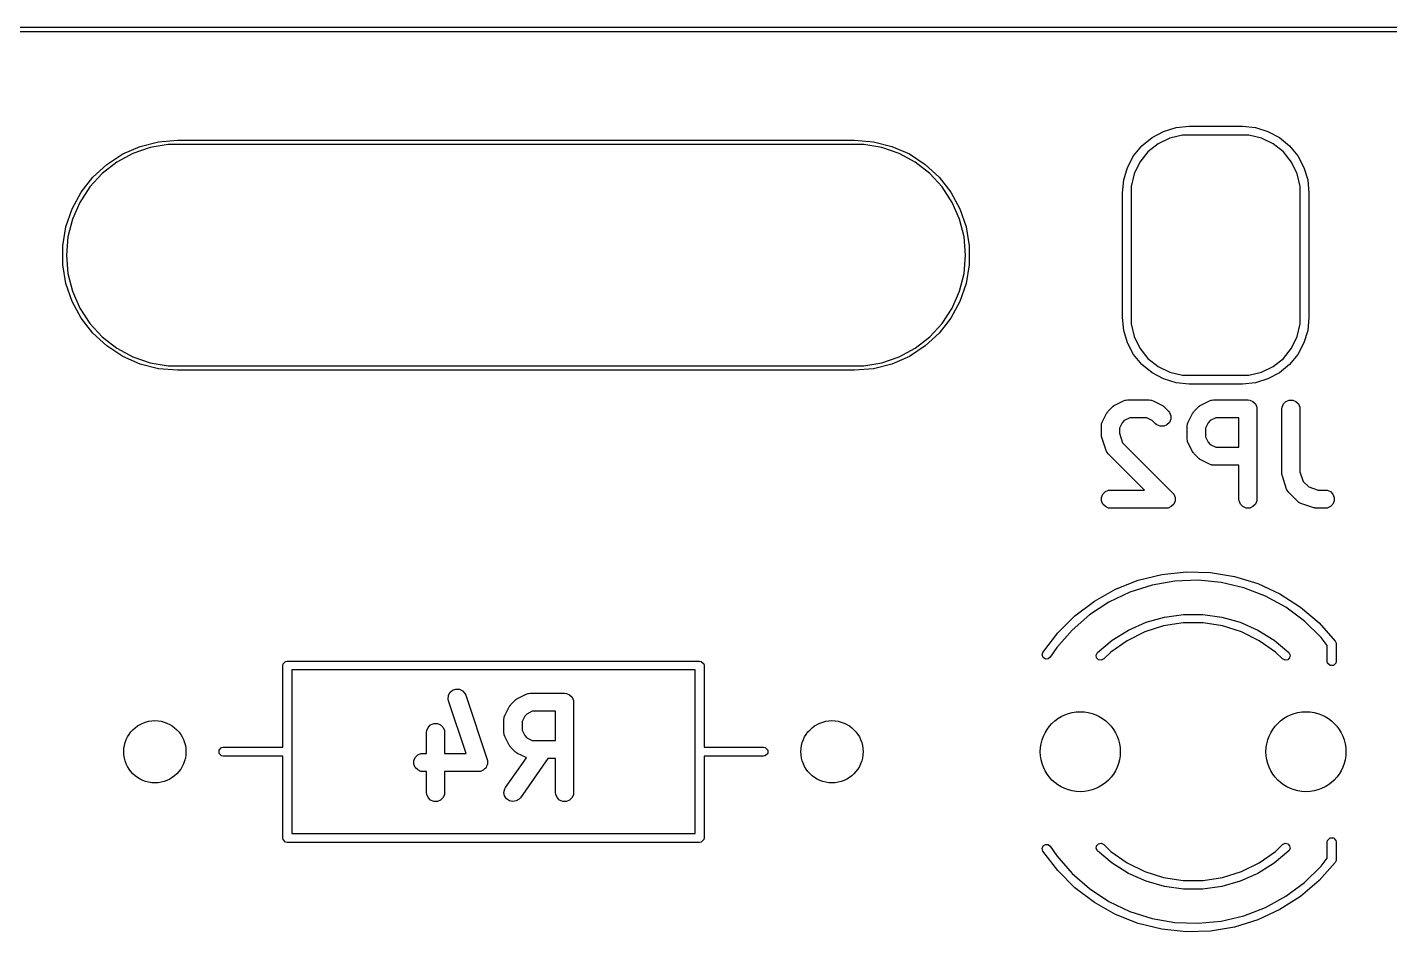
# Model space of a CAD drawing. Extents: x 50.8 to 101.6, y -101.6 to -50.8.
# Drawn here: x 70.7 to 86.03, y -60.95 to -50.77 of the extents above; entities that cross this region are included whole.
import ezdxf

# ---------------------------------------------------------------- set-up
doc = ezdxf.new("R2010")
doc.units = 0
doc.layers.add('BLACK', color=7, linetype='CONTINUOUS')

msp = doc.modelspace()

# ---------------------------------------------------------------- linework, layer by layer
at = {"layer": 'BLACK', "linetype": 'CONTINUOUS'}
for p, q in [((54.61, -50.775), (97.79, -50.775)), ((97.79, -50.825), (54.61, -50.825)), ((83.357322, -52.016398), (83.486987, -51.94709)), ((83.486987, -51.94709), (83.627682, -51.904411)), ((83.627682, -51.904411), (83.774, -51.89)), ((83.774, -51.89), (84.374, -51.89)), ((84.374, -51.89), (84.520318, -51.904411)), ((84.520318, -51.904411), (84.661013, -51.94709)), ((84.661013, -51.94709), (84.790678, -52.016398)), ((71.773648, -52.201081), (71.969514, -52.115167)), ((72.083323, -52.12896), (71.888175, -52.195955)), ((71.969514, -52.115167), (72.17685, -52.062662)), ((72.286836, -52.095), (72.083323, -52.12896)), ((72.17685, -52.062662), (72.39, -52.045)), ((72.39, -52.095), (72.286836, -52.095)), ((72.39, -52.045), (80.01, -52.045)), ((80.01, -52.095), (72.39, -52.095)), ((80.01, -52.045), (80.22315, -52.062662)), ((80.113164, -52.095), (80.01, -52.095)), ((80.316677, -52.12896), (80.113164, -52.095)), ((80.22315, -52.062662), (80.430486, -52.115167)), ((80.511825, -52.195955), (80.316677, -52.12896)), ((80.430486, -52.115167), (80.626352, -52.201081)), ((83.150398, -52.223322), (83.24367, -52.10967)), ((83.24367, -52.10967), (83.357322, -52.016398)), ((83.425991, -52.086147), (83.311472, -52.177472)), ((83.55796, -52.022594), (83.425991, -52.086147)), ((83.700763, -51.99), (83.55796, -52.022594)), ((83.774, -51.99), (83.700763, -51.99)), ((84.374, -51.99), (83.774, -51.99)), ((84.447237, -51.99), (84.374, -51.99)), ((84.59004, -52.022594), (84.447237, -51.99)), ((84.722009, -52.086147), (84.59004, -52.022594)), ((84.836528, -52.177472), (84.722009, -52.086147)), ((84.790678, -52.016398), (84.90433, -52.10967)), ((84.90433, -52.10967), (84.997602, -52.223322)), ((71.594595, -52.318063), (71.773648, -52.201081)), ((71.888175, -52.195955), (71.706716, -52.294156)), ((80.693284, -52.294156), (80.511825, -52.195955)), ((80.626352, -52.201081), (80.805405, -52.318063)), ((83.08109, -52.352987), (83.150398, -52.223322)), ((83.311472, -52.177472), (83.220147, -52.291991)), ((84.927853, -52.291991), (84.836528, -52.177472)), ((84.997602, -52.223322), (85.06691, -52.352987)), ((71.543894, -52.420884), (71.404153, -52.572684)), ((71.437238, -52.46292), (71.594595, -52.318063)), ((71.706716, -52.294156), (71.543894, -52.420884)), ((80.856106, -52.420884), (80.693284, -52.294156)), ((80.805405, -52.318063), (80.962762, -52.46292)), ((80.995847, -52.572684), (80.856106, -52.420884)), ((83.038411, -52.493682), (83.08109, -52.352987)), ((83.156594, -52.42396), (83.124, -52.566763)), ((83.220147, -52.291991), (83.156594, -52.42396)), ((84.991406, -52.42396), (84.927853, -52.291991)), ((85.024, -52.566763), (84.991406, -52.42396)), ((85.06691, -52.352987), (85.109589, -52.493682)), ((71.404153, -52.572684), (71.291302, -52.745415)), ((71.305869, -52.631702), (71.437238, -52.46292)), ((80.962762, -52.46292), (81.094131, -52.631702)), ((81.108698, -52.745415), (80.995847, -52.572684)), ((83.024, -52.64), (83.038411, -52.493682)), ((83.124, -52.566763), (83.124, -52.64)), ((85.024, -52.64), (85.024, -52.566763)), ((85.109589, -52.493682), (85.124, -52.64)), ((71.204074, -52.819804), (71.305869, -52.631702)), ((71.291302, -52.745415), (71.208422, -52.934364)), ((81.094131, -52.631702), (81.195926, -52.819804)), ((81.191578, -52.934364), (81.108698, -52.745415)), ((83.024, -54.04), (83.024, -52.64)), ((83.124, -52.64), (83.124, -54.04)), ((85.024, -54.04), (85.024, -52.64)), ((85.124, -52.64), (85.124, -54.04)), ((71.134627, -53.022096), (71.204074, -52.819804)), ((81.195926, -52.819804), (81.265373, -53.022096)), ((71.099423, -53.23306), (71.134627, -53.022096)), ((71.208422, -52.934364), (71.157771, -53.134377)), ((81.242229, -53.134377), (81.191578, -52.934364)), ((81.265373, -53.022096), (81.300577, -53.23306)), ((71.157771, -53.134377), (71.140733, -53.34)), ((81.259267, -53.34), (81.242229, -53.134377)), ((71.099423, -53.44694), (71.099423, -53.23306)), ((71.140733, -53.34), (71.157771, -53.545623)), ((81.242229, -53.545623), (81.259267, -53.34)), ((81.300577, -53.23306), (81.300577, -53.44694)), ((71.134627, -53.657904), (71.099423, -53.44694)), ((81.300577, -53.44694), (81.265373, -53.657904)), ((71.204074, -53.860196), (71.134627, -53.657904)), ((71.157771, -53.545623), (71.208422, -53.745636)), ((81.191578, -53.745636), (81.242229, -53.545623)), ((81.265373, -53.657904), (81.195926, -53.860196)), ((71.208422, -53.745636), (71.291302, -53.934585)), ((81.108698, -53.934585), (81.191578, -53.745636)), ((71.305869, -54.048298), (71.204074, -53.860196)), ((71.291302, -53.934585), (71.404153, -54.107316)), ((80.995847, -54.107316), (81.108698, -53.934585)), ((81.195926, -53.860196), (81.094131, -54.048298)), ((71.437238, -54.21708), (71.305869, -54.048298)), ((71.404153, -54.107316), (71.543894, -54.259116)), ((80.856106, -54.259116), (80.995847, -54.107316)), ((81.094131, -54.048298), (80.962762, -54.21708)), ((83.038411, -54.186318), (83.024, -54.04)), ((83.124, -54.04), (83.124, -54.113237)), ((83.124, -54.113237), (83.156594, -54.25604)), ((84.991406, -54.25604), (85.024, -54.113237)), ((85.024, -54.113237), (85.024, -54.04)), ((85.124, -54.04), (85.109589, -54.186318)), ((71.594595, -54.361937), (71.437238, -54.21708)), ((71.543894, -54.259116), (71.706716, -54.385844)), ((80.693284, -54.385844), (80.856106, -54.259116)), ((80.962762, -54.21708), (80.805405, -54.361937)), ((83.08109, -54.327013), (83.038411, -54.186318)), ((83.156594, -54.25604), (83.220147, -54.388009)), ((84.927853, -54.388009), (84.991406, -54.25604)), ((85.109589, -54.186318), (85.06691, -54.327013)), ((71.773648, -54.478919), (71.594595, -54.361937)), ((71.706716, -54.385844), (71.888175, -54.484045)), ((80.511825, -54.484045), (80.693284, -54.385844)), ((80.805405, -54.361937), (80.626352, -54.478919)), ((83.150398, -54.456678), (83.08109, -54.327013)), ((83.220147, -54.388009), (83.311472, -54.502528)), ((84.836528, -54.502528), (84.927853, -54.388009)), ((85.06691, -54.327013), (84.997602, -54.456678)), ((71.969514, -54.564833), (71.773648, -54.478919)), ((71.888175, -54.484045), (72.083323, -54.55104)), ((72.17685, -54.617338), (71.969514, -54.564833)), ((72.083323, -54.55104), (72.286836, -54.585)), ((72.286836, -54.585), (72.39, -54.585)), ((72.39, -54.585), (80.01, -54.585)), ((80.01, -54.585), (80.113164, -54.585)), ((80.113164, -54.585), (80.316677, -54.55104)), ((80.430486, -54.564833), (80.22315, -54.617338)), ((80.316677, -54.55104), (80.511825, -54.484045)), ((80.626352, -54.478919), (80.430486, -54.564833)), ((83.24367, -54.57033), (83.150398, -54.456678)), ((83.357322, -54.663602), (83.24367, -54.57033)), ((83.311472, -54.502528), (83.425991, -54.593853)), ((84.722009, -54.593853), (84.836528, -54.502528)), ((84.90433, -54.57033), (84.790678, -54.663602)), ((84.997602, -54.456678), (84.90433, -54.57033)), ((72.39, -54.635), (72.17685, -54.617338)), ((80.01, -54.635), (72.39, -54.635)), ((80.22315, -54.617338), (80.01, -54.635)), ((83.486987, -54.73291), (83.357322, -54.663602)), ((83.425991, -54.593853), (83.55796, -54.657406)), ((83.627682, -54.775589), (83.486987, -54.73291)), ((83.55796, -54.657406), (83.700763, -54.69)), ((83.700763, -54.69), (83.774, -54.69)), ((83.774, -54.69), (84.374, -54.69)), ((84.374, -54.69), (84.447237, -54.69)), ((84.447237, -54.69), (84.59004, -54.657406)), ((84.661013, -54.73291), (84.520318, -54.775589)), ((84.59004, -54.657406), (84.722009, -54.593853)), ((84.790678, -54.663602), (84.661013, -54.73291)), ((83.774, -54.79), (83.627682, -54.775589)), ((84.374, -54.79), (83.774, -54.79)), ((84.520318, -54.775589), (84.374, -54.79)), ((82.913586, -55.045992), (82.921377, -55.039598)), ((82.921377, -55.039598), (82.923136, -55.03757)), ((82.923136, -55.03757), (82.926193, -55.035645)), ((82.926193, -55.035645), (82.928982, -55.033357)), ((82.928982, -55.033357), (82.931458, -55.032331)), ((82.931458, -55.032331), (82.939991, -55.02696)), ((82.939991, -55.02696), (83.036753, -54.978579)), ((83.036753, -54.978579), (83.055354, -54.971461)), ((83.055354, -54.971461), (83.058995, -54.971202)), ((83.058995, -54.971202), (83.062369, -54.969805)), ((83.062369, -54.969805), (83.08219, -54.967853)), ((83.08219, -54.967853), (83.324095, -54.967853)), ((83.324095, -54.967853), (83.343916, -54.969805)), ((83.343916, -54.969805), (83.347289, -54.971202)), ((83.347289, -54.971202), (83.35093, -54.971461)), ((83.35093, -54.971461), (83.369532, -54.978579)), ((83.369532, -54.978579), (83.466294, -55.02696)), ((83.466294, -55.02696), (83.474826, -55.032331)), ((83.474826, -55.032331), (83.477303, -55.033357)), ((83.477303, -55.033357), (83.480091, -55.035645)), ((83.480091, -55.035645), (83.483149, -55.03757)), ((83.483149, -55.03757), (83.484907, -55.039598)), ((83.484907, -55.039598), (83.492699, -55.045992)), ((83.881205, -55.045992), (83.888996, -55.039598)), ((83.888996, -55.039598), (83.890755, -55.03757)), ((83.890755, -55.03757), (83.893812, -55.035645)), ((83.893812, -55.035645), (83.896601, -55.033357)), ((83.896601, -55.033357), (83.899077, -55.032331)), ((83.899077, -55.032331), (83.90761, -55.02696)), ((83.90761, -55.02696), (84.004372, -54.978579)), ((84.004372, -54.978579), (84.022973, -54.971461)), ((84.022973, -54.971461), (84.026614, -54.971202)), ((84.026614, -54.971202), (84.029988, -54.969805)), ((84.029988, -54.969805), (84.049809, -54.967853)), ((84.049809, -54.967853), (84.436857, -54.967853)), ((84.436857, -54.967853), (84.456678, -54.969805)), ((84.456678, -54.969805), (84.493303, -54.984976)), ((84.493303, -54.984976), (84.521334, -55.013007)), ((84.521334, -55.013007), (84.536505, -55.049632)), ((84.821018, -55.049632), (84.836189, -55.013007)), ((84.836189, -55.013007), (84.86422, -54.984976)), ((84.86422, -54.984976), (84.900845, -54.969805)), ((84.900845, -54.969805), (84.940487, -54.969805)), ((84.940487, -54.969805), (84.977112, -54.984976)), ((84.977112, -54.984976), (85.005143, -55.013007)), ((85.005143, -55.013007), (85.020314, -55.049632)), ((82.797792, -55.21754), (82.846173, -55.120778)), ((82.846173, -55.120778), (82.851544, -55.112245)), ((82.851544, -55.112245), (82.85257, -55.109769)), ((82.85257, -55.109769), (82.854858, -55.10698)), ((82.854858, -55.10698), (82.856783, -55.103923)), ((82.856783, -55.103923), (82.858811, -55.102164)), ((82.858811, -55.102164), (82.865205, -55.094373)), ((82.865205, -55.094373), (82.913586, -55.045992)), ((83.106175, -55.171053), (83.045611, -55.201335)), ((83.30011, -55.171053), (83.106175, -55.171053)), ((83.360674, -55.201335), (83.30011, -55.171053)), ((83.492699, -55.045992), (83.54108, -55.094373)), ((83.54108, -55.094373), (83.553715, -55.109769)), ((83.553715, -55.109769), (83.568886, -55.146394)), ((83.568886, -55.186036), (83.553715, -55.222661)), ((83.568886, -55.146394), (83.568886, -55.186036)), ((83.765411, -55.21754), (83.813792, -55.120778)), ((83.813792, -55.120778), (83.819163, -55.112245)), ((83.819163, -55.112245), (83.820189, -55.109769)), ((83.820189, -55.109769), (83.822477, -55.10698)), ((83.822477, -55.10698), (83.824402, -55.103923)), ((83.824402, -55.103923), (83.82643, -55.102164)), ((83.82643, -55.102164), (83.832824, -55.094373)), ((83.832824, -55.094373), (83.881205, -55.045992)), ((84.073794, -55.171053), (84.01323, -55.201335)), ((84.335257, -55.171053), (84.073794, -55.171053)), ((84.335257, -55.500044), (84.335257, -55.171053)), ((84.536505, -55.049632), (84.538457, -55.069453)), ((84.538457, -55.069453), (84.538457, -56.085453)), ((84.819066, -55.069453), (84.821018, -55.049632)), ((84.819066, -55.795168), (84.819066, -55.069453)), ((85.020314, -55.049632), (85.022266, -55.069453)), ((85.022266, -55.069453), (85.022266, -55.778681)), ((82.787066, -55.262977), (82.789018, -55.243156)), ((82.787066, -55.359739), (82.787066, -55.262977)), ((82.789018, -55.243156), (82.790415, -55.239782)), ((82.790415, -55.239782), (82.790674, -55.236142)), ((82.790674, -55.236142), (82.797792, -55.21754)), ((83.020548, -55.226398), (82.990266, -55.286962)), ((82.990266, -55.286962), (82.990266, -55.343252)), ((82.990266, -55.343252), (83.025848, -55.449999)), ((83.045611, -55.201335), (83.020548, -55.226398)), ((83.397396, -55.238057), (83.360674, -55.201335)), ((83.412792, -55.250692), (83.397396, -55.238057)), ((83.449417, -55.265863), (83.412792, -55.250692)), ((83.489059, -55.265863), (83.449417, -55.265863)), ((83.525684, -55.250692), (83.489059, -55.265863)), ((83.553715, -55.222661), (83.525684, -55.250692)), ((83.754685, -55.262977), (83.756637, -55.243156)), ((83.754685, -55.40812), (83.754685, -55.262977)), ((83.756637, -55.243156), (83.758034, -55.239782)), ((83.758034, -55.239782), (83.758293, -55.236142)), ((83.758293, -55.236142), (83.765411, -55.21754)), ((83.988167, -55.226398), (83.957885, -55.286962)), ((83.957885, -55.286962), (83.957885, -55.384135)), ((84.01323, -55.201335), (83.988167, -55.226398)), ((82.788054, -55.369772), (82.787066, -55.359739)), ((82.787864, -55.372447), (82.788054, -55.369772)), ((82.788663, -55.375965), (82.787864, -55.372447)), ((82.789018, -55.37956), (82.788663, -55.375965)), ((82.790045, -55.38204), (82.789018, -55.37956)), ((82.79228, -55.391868), (82.790045, -55.38204)), ((82.840661, -55.537011), (82.79228, -55.391868)), ((83.025848, -55.449999), (83.589461, -56.013611)), ((83.756637, -55.427941), (83.754685, -55.40812)), ((83.758034, -55.431314), (83.756637, -55.427941)), ((83.758293, -55.434955), (83.758034, -55.431314)), ((83.765411, -55.453557), (83.758293, -55.434955)), ((83.813792, -55.550319), (83.765411, -55.453557)), ((83.957885, -55.384135), (83.988167, -55.444699)), ((83.988167, -55.444699), (84.01323, -55.469762)), ((84.01323, -55.469762), (84.073794, -55.500044)), ((84.073794, -55.500044), (84.335257, -55.500044)), ((82.848781, -55.555197), (82.840661, -55.537011)), ((82.851172, -55.557954), (82.848781, -55.555197)), ((82.85257, -55.561328), (82.851172, -55.557954)), ((82.865205, -55.576724), (82.85257, -55.561328)), ((83.272335, -55.983853), (82.865205, -55.576724)), ((83.819163, -55.558851), (83.813792, -55.550319)), ((83.820189, -55.561328), (83.819163, -55.558851)), ((83.822477, -55.564116), (83.820189, -55.561328)), ((83.824402, -55.567174), (83.822477, -55.564116)), ((83.82643, -55.568932), (83.824402, -55.567174)), ((83.832824, -55.576724), (83.82643, -55.568932)), ((83.881205, -55.625105), (83.832824, -55.576724)), ((83.888996, -55.631498), (83.881205, -55.625105)), ((83.890755, -55.633527), (83.888996, -55.631498)), ((83.893812, -55.635451), (83.890755, -55.633527)), ((83.896601, -55.63774), (83.893812, -55.635451)), ((83.899077, -55.638765), (83.896601, -55.63774)), ((83.90761, -55.644137), (83.899077, -55.638765)), ((84.004372, -55.692518), (83.90761, -55.644137)), ((84.022973, -55.699636), (84.004372, -55.692518)), ((84.026614, -55.699894), (84.022973, -55.699636)), ((84.029988, -55.701292), (84.026614, -55.699894)), ((84.049809, -55.703244), (84.029988, -55.701292)), ((84.335257, -55.703244), (84.049809, -55.703244)), ((84.335257, -56.085453), (84.335257, -55.703244)), ((84.820054, -55.805201), (84.819066, -55.795168)), ((84.819864, -55.807876), (84.820054, -55.805201)), ((84.820663, -55.811394), (84.819864, -55.807876)), ((84.821018, -55.814989), (84.820663, -55.811394)), ((85.022266, -55.778681), (85.057848, -55.885428)), ((84.822045, -55.817469), (84.821018, -55.814989)), ((84.82428, -55.827297), (84.822045, -55.817469)), ((84.872661, -55.97244), (84.82428, -55.827297)), ((85.057848, -55.885428), (85.120691, -55.948271)), ((85.120691, -55.948271), (85.227438, -55.983853)), ((82.789018, -56.065632), (82.804189, -56.029007)), ((82.789018, -56.105274), (82.789018, -56.065632)), ((82.804189, -56.141899), (82.789018, -56.105274)), ((82.804189, -56.029007), (82.83222, -56.000976)), ((82.83222, -56.000976), (82.868845, -55.985805)), ((82.868845, -55.985805), (82.888666, -55.983853)), ((82.888666, -55.983853), (83.272335, -55.983853)), ((83.589461, -56.013611), (83.602096, -56.029007)), ((83.602096, -56.029007), (83.617267, -56.065632)), ((83.617267, -56.105274), (83.602096, -56.141899)), ((83.617267, -56.065632), (83.617267, -56.105274)), ((84.337209, -56.105274), (84.335257, -56.085453)), ((84.35238, -56.141899), (84.337209, -56.105274)), ((84.536505, -56.105274), (84.521334, -56.141899)), ((84.538457, -56.085453), (84.536505, -56.105274)), ((84.880781, -55.990626), (84.872661, -55.97244)), ((84.883172, -55.993383), (84.880781, -55.990626)), ((84.88457, -55.996757), (84.883172, -55.993383)), ((84.897205, -56.012153), (84.88457, -55.996757)), ((84.993967, -56.108915), (84.897205, -56.012153)), ((85.009363, -56.12155), (84.993967, -56.108915)), ((85.227438, -55.983853), (85.307714, -55.983853)), ((85.307714, -55.983853), (85.327535, -55.985805)), ((85.327535, -55.985805), (85.36416, -56.000976)), ((85.36416, -56.000976), (85.392191, -56.029007)), ((85.392191, -56.029007), (85.407362, -56.065632)), ((85.407362, -56.105274), (85.392191, -56.141899)), ((85.407362, -56.065632), (85.407362, -56.105274)), ((82.83222, -56.16993), (82.804189, -56.141899)), ((82.868845, -56.185101), (82.83222, -56.16993)), ((82.888666, -56.187053), (82.868845, -56.185101)), ((83.517619, -56.187053), (82.888666, -56.187053)), ((83.53744, -56.185101), (83.517619, -56.187053)), ((83.574065, -56.16993), (83.53744, -56.185101)), ((83.602096, -56.141899), (83.574065, -56.16993)), ((84.380411, -56.16993), (84.35238, -56.141899)), ((84.417036, -56.185101), (84.380411, -56.16993)), ((84.456678, -56.185101), (84.417036, -56.185101)), ((84.493303, -56.16993), (84.456678, -56.185101)), ((84.521334, -56.141899), (84.493303, -56.16993)), ((85.012734, -56.122946), (85.009363, -56.12155)), ((85.015494, -56.12534), (85.012734, -56.122946)), ((85.033681, -56.133459), (85.015494, -56.12534)), ((85.178824, -56.181839), (85.033681, -56.133459)), ((85.188649, -56.184073), (85.178824, -56.181839)), ((85.191131, -56.185101), (85.188649, -56.184073)), ((85.194727, -56.185455), (85.191131, -56.185101)), ((85.198245, -56.186255), (85.194727, -56.185455)), ((85.200919, -56.186064), (85.198245, -56.186255)), ((85.210952, -56.187053), (85.200919, -56.186064)), ((85.307714, -56.187053), (85.210952, -56.187053)), ((85.327535, -56.185101), (85.307714, -56.187053)), ((85.36416, -56.16993), (85.327535, -56.185101)), ((85.392191, -56.141899), (85.36416, -56.16993)), ((82.948044, -57.098036), (83.203027, -56.997089)), ((83.203027, -56.997089), (83.469303, -56.931482)), ((83.615279, -57.007291), (83.3579, -57.052501)), ((83.469303, -56.931482), (83.741997, -56.902416)), ((83.876405, -56.997236), (83.615279, -57.007291)), ((83.741997, -56.902416), (84.016119, -56.910424)), ((84.136498, -57.022518), (83.876405, -56.997236)), ((84.016119, -56.910424), (84.286651, -56.95536)), ((84.390799, -57.082676), (84.136498, -57.022518)), ((84.286651, -56.95536), (84.548642, -57.036399)), ((84.548642, -57.036399), (84.797298, -57.15206)), ((82.70902, -57.232477), (82.948044, -57.098036)), ((83.108979, -57.132037), (82.873072, -57.244444)), ((83.3579, -57.052501), (83.108979, -57.132037)), ((84.634652, -57.176608), (84.390799, -57.082676)), ((84.863595, -57.302595), (84.634652, -57.176608)), ((84.797298, -57.15206), (85.028066, -57.300225)), ((82.49033, -57.397951), (82.70902, -57.232477)), ((82.873072, -57.244444), (82.654496, -57.387665)), ((85.073438, -57.458331), (84.863595, -57.302595)), ((85.028066, -57.300225), (85.236723, -57.478183)), ((82.295976, -57.591428), (82.49033, -57.397951)), ((82.654496, -57.387665), (82.457251, -57.559078)), ((83.093187, -57.558971), (83.290561, -57.471226)), ((83.290561, -57.471226), (83.498217, -57.41177)), ((83.70867, -57.478002), (83.488399, -57.512044)), ((83.498217, -57.41177), (83.712121, -57.38176)), ((83.931557, -57.478019), (83.70867, -57.478002)), ((83.712121, -57.38176), (83.928121, -57.381777)), ((83.928121, -57.381777), (84.142021, -57.411821)), ((84.151823, -57.512096), (83.931557, -57.478019)), ((84.142021, -57.411821), (84.349667, -57.471309)), ((84.349667, -57.471309), (84.547027, -57.559085)), ((85.260339, -57.640966), (85.073438, -57.458331)), ((85.236723, -57.478183), (85.419451, -57.682676)), ((82.129516, -57.809368), (82.295976, -57.591428)), ((82.457251, -57.559078), (82.284949, -57.755546)), ((82.909927, -57.673303), (83.093187, -57.558971)), ((83.275916, -57.579348), (83.076214, -57.678331)), ((83.488399, -57.512044), (83.275916, -57.579348)), ((84.364295, -57.579433), (84.151823, -57.512096)), ((84.563981, -57.678447), (84.364295, -57.579433)), ((84.547027, -57.559085), (84.730269, -57.673446)), ((85.329999, -57.730545), (85.260339, -57.640966)), ((82.284949, -57.755546), (82.212911, -57.864552)), ((82.744341, -57.812001), (82.909927, -57.673303)), ((83.076214, -57.678331), (82.893984, -57.806669)), ((84.746191, -57.806814), (84.563981, -57.678447)), ((84.730269, -57.673446), (84.895834, -57.812169)), ((85.33, -57.912), (85.329999, -57.730545)), ((85.419451, -57.682676), (85.422198, -57.690264)), ((85.422198, -57.690264), (85.426193, -57.694259)), ((85.426193, -57.694259), (85.429299, -57.709878)), ((85.429299, -57.709878), (85.429971, -57.711732)), ((85.429971, -57.711732), (85.429792, -57.712352)), ((85.429792, -57.712352), (85.429999, -57.713393)), ((85.429999, -57.713393), (85.43, -57.912)), ((73.576, -57.958), (73.579806, -57.938866)), ((73.576, -58.878), (73.576, -57.958)), ((73.579806, -57.938866), (73.606866, -57.911806)), ((73.606866, -57.911806), (73.626, -57.908)), ((73.626, -57.908), (78.266, -57.908)), ((78.266, -57.908), (78.285134, -57.911806)), ((78.285134, -57.911806), (78.312194, -57.938866)), ((78.312194, -57.938866), (78.316, -57.958)), ((78.316, -57.958), (78.316, -58.878)), ((82.121261, -57.839147), (82.129516, -57.809368)), ((82.132086, -57.86809), (82.121261, -57.839147)), ((82.157857, -57.885143), (82.132086, -57.86809)), ((82.188729, -57.883792), (82.157857, -57.885143)), ((82.21291, -57.864552), (82.188729, -57.883792)), ((82.212911, -57.864552), (82.21291, -57.864552)), ((82.729807, -57.839271), (82.74434, -57.812)), ((82.734078, -57.869876), (82.729807, -57.839271)), ((82.755523, -57.892125), (82.734078, -57.869876)), ((82.74434, -57.812), (82.744341, -57.812001)), ((82.785951, -57.89752), (82.755523, -57.892125)), ((82.813738, -57.884), (82.785951, -57.89752)), ((82.893984, -57.806669), (82.813738, -57.884001)), ((82.813738, -57.884001), (82.813738, -57.884)), ((84.826425, -57.884158), (84.746191, -57.806814)), ((84.826426, -57.884158), (84.826425, -57.884158)), ((84.854211, -57.897682), (84.826426, -57.884158)), ((84.884639, -57.892292), (84.854211, -57.897682)), ((84.906087, -57.870046), (84.884639, -57.892292)), ((84.895834, -57.812169), (84.895834, -57.812168)), ((84.895834, -57.812168), (84.910363, -57.839441)), ((84.910363, -57.839441), (84.906087, -57.870046)), ((85.333806, -57.931134), (85.33, -57.912)), ((85.360866, -57.958194), (85.333806, -57.931134)), ((85.399134, -57.958194), (85.360866, -57.958194)), ((85.426194, -57.931134), (85.399134, -57.958194)), ((85.43, -57.912), (85.426194, -57.931134)), ((73.676, -58.008), (73.676, -59.848)), ((78.216, -58.008), (73.676, -58.008)), ((78.216, -59.848), (78.216, -58.008)), ((75.439188, -58.296238), (75.456917, -58.260781)), ((75.456917, -58.260781), (75.486865, -58.234807)), ((75.486865, -58.234807), (75.524472, -58.222271)), ((75.524472, -58.222271), (75.564015, -58.225081)), ((75.564015, -58.225081), (75.599472, -58.24281)), ((75.599472, -58.24281), (75.625446, -58.272758)), ((75.436378, -58.335781), (75.439188, -58.296238)), ((75.440794, -58.355202), (75.436378, -58.335781)), ((75.638123, -58.947187), (75.440794, -58.355202)), ((75.625446, -58.272758), (75.633566, -58.290944)), ((75.633566, -58.290944), (75.875471, -59.016658)), ((76.123639, -58.422778), (76.12901, -58.414245)), ((76.12901, -58.414245), (76.130036, -58.411769)), ((76.130036, -58.411769), (76.132324, -58.40898)), ((76.132324, -58.40898), (76.134249, -58.405923)), ((76.134249, -58.405923), (76.136277, -58.404164)), ((76.136277, -58.404164), (76.142671, -58.396373)), ((76.142671, -58.396373), (76.191052, -58.347992)), ((76.191052, -58.347992), (76.198843, -58.341598)), ((76.198843, -58.341598), (76.200602, -58.33957)), ((76.200602, -58.33957), (76.203659, -58.337645)), ((76.203659, -58.337645), (76.206448, -58.335357)), ((76.206448, -58.335357), (76.208924, -58.334331)), ((76.208924, -58.334331), (76.217457, -58.32896)), ((76.217457, -58.32896), (76.314219, -58.280579)), ((76.314219, -58.280579), (76.33282, -58.273461)), ((76.33282, -58.273461), (76.336461, -58.273202)), ((76.336461, -58.273202), (76.339835, -58.271805)), ((76.339835, -58.271805), (76.359656, -58.269853)), ((76.359656, -58.269853), (76.746704, -58.269853)), ((76.746704, -58.269853), (76.766525, -58.271805)), ((76.766525, -58.271805), (76.80315, -58.286976)), ((76.80315, -58.286976), (76.831181, -58.315007)), ((76.831181, -58.315007), (76.846352, -58.351632)), ((76.846352, -58.351632), (76.848304, -58.371453)), ((76.848304, -58.371453), (76.848304, -59.387453)), ((76.064532, -58.564977), (76.066484, -58.545156)), ((76.064532, -58.71012), (76.064532, -58.564977)), ((76.066484, -58.545156), (76.067881, -58.541782)), ((76.067881, -58.541782), (76.06814, -58.538142)), ((76.06814, -58.538142), (76.075258, -58.51954)), ((76.075258, -58.51954), (76.123639, -58.422778)), ((76.298014, -58.528398), (76.267732, -58.588962)), ((76.323077, -58.503335), (76.298014, -58.528398)), ((76.383641, -58.473053), (76.323077, -58.503335)), ((76.645104, -58.473053), (76.383641, -58.473053)), ((76.645104, -58.802044), (76.645104, -58.473053)), ((75.193675, -58.71012), (75.195627, -58.690299)), ((75.193675, -58.947187), (75.193675, -58.71012)), ((75.195627, -58.690299), (75.210798, -58.653674)), ((75.210798, -58.653674), (75.238829, -58.625643)), ((75.238829, -58.625643), (75.275454, -58.610472)), ((75.275454, -58.610472), (75.315096, -58.610472)), ((75.315096, -58.610472), (75.351721, -58.625643)), ((75.351721, -58.625643), (75.379752, -58.653674)), ((75.379752, -58.653674), (75.394923, -58.690299)), ((75.394923, -58.690299), (75.396875, -58.71012)), ((75.396875, -58.71012), (75.396875, -58.947187)), ((76.066484, -58.729941), (76.064532, -58.71012)), ((76.267732, -58.588962), (76.267732, -58.686135)), ((76.267732, -58.686135), (76.298014, -58.746699)), ((72.886866, -58.881806), (72.906, -58.878)), ((72.906, -58.878), (73.576, -58.878)), ((76.067881, -58.733314), (76.066484, -58.729941)), ((76.06814, -58.736955), (76.067881, -58.733314)), ((76.075258, -58.755557), (76.06814, -58.736955)), ((76.123639, -58.852319), (76.075258, -58.755557)), ((76.12901, -58.860851), (76.123639, -58.852319)), ((76.130036, -58.863328), (76.12901, -58.860851)), ((76.132324, -58.866116), (76.130036, -58.863328)), ((76.134249, -58.869174), (76.132324, -58.866116)), ((76.136277, -58.870932), (76.134249, -58.869174)), ((76.142671, -58.878724), (76.136277, -58.870932)), ((76.191052, -58.927105), (76.142671, -58.878724)), ((76.298014, -58.746699), (76.323077, -58.771762)), ((76.323077, -58.771762), (76.383641, -58.802044)), ((76.383641, -58.802044), (76.645104, -58.802044)), ((78.316, -58.878), (78.986, -58.878)), ((78.986, -58.878), (79.005134, -58.881806)), ((72.859806, -58.908866), (72.886866, -58.881806)), ((72.859806, -58.947134), (72.859806, -58.908866)), ((72.886866, -58.974194), (72.859806, -58.947134)), ((72.906, -58.978), (72.886866, -58.974194)), ((73.576, -58.978), (72.906, -58.978)), ((73.576, -59.898), (73.576, -58.978)), ((75.050484, -59.028966), (75.065655, -58.992341)), ((75.050484, -59.068608), (75.050484, -59.028966)), ((75.065655, -58.992341), (75.093686, -58.96431)), ((75.093686, -58.96431), (75.130311, -58.949139)), ((75.130311, -58.949139), (75.150132, -58.947187)), ((75.150132, -58.947187), (75.193675, -58.947187)), ((75.396875, -58.947187), (75.638123, -58.947187)), ((75.875471, -59.016658), (75.877705, -59.026485)), ((75.877705, -59.026485), (75.878733, -59.028966)), ((75.878733, -59.028966), (75.878733, -59.031004)), ((75.878733, -59.031004), (75.879887, -59.03608)), ((76.082898, -59.329189), (76.316545, -58.995408)), ((76.198843, -58.933498), (76.191052, -58.927105)), ((76.200602, -58.935527), (76.198843, -58.933498)), ((76.203659, -58.937451), (76.200602, -58.935527)), ((76.206448, -58.93974), (76.203659, -58.937451)), ((76.208924, -58.940765), (76.206448, -58.93974)), ((76.217457, -58.946137), (76.208924, -58.940765)), ((76.314219, -58.994518), (76.217457, -58.946137)), ((76.557697, -59.005244), (76.249366, -59.445717)), ((76.316545, -58.995408), (76.314219, -58.994518)), ((76.645104, -59.005244), (76.557697, -59.005244)), ((76.645104, -59.387453), (76.645104, -59.005244)), ((78.986, -58.978), (78.316, -58.978)), ((78.316, -58.978), (78.316, -59.898)), ((79.005134, -58.974194), (78.986, -58.978)), ((79.005134, -58.881806), (79.032194, -58.908866)), ((79.032194, -58.947134), (79.005134, -58.974194)), ((79.032194, -58.908866), (79.032194, -58.947134)), ((75.065655, -59.105233), (75.050484, -59.068608)), ((75.093686, -59.133264), (75.065655, -59.105233)), ((75.130311, -59.148435), (75.093686, -59.133264)), ((75.150132, -59.150387), (75.130311, -59.148435)), ((75.193675, -59.150387), (75.150132, -59.150387)), ((75.193675, -59.387453), (75.193675, -59.150387)), ((75.779085, -59.150387), (75.396875, -59.150387)), ((75.396875, -59.150387), (75.396875, -59.387453)), ((75.789112, -59.149399), (75.779085, -59.150387)), ((75.791793, -59.14959), (75.789112, -59.149399)), ((75.793728, -59.148944), (75.791793, -59.14959)), ((75.798906, -59.148435), (75.793728, -59.148944)), ((75.81394, -59.142207), (75.798906, -59.148435)), ((75.8294, -59.137054), (75.81394, -59.142207)), ((75.832159, -59.13466), (75.8294, -59.137054)), ((75.835531, -59.133264), (75.832159, -59.13466)), ((75.847046, -59.121748), (75.835531, -59.133264)), ((75.859348, -59.111079), (75.847046, -59.121748)), ((75.86098, -59.107814), (75.859348, -59.111079)), ((75.863562, -59.105233), (75.86098, -59.107814)), ((75.869793, -59.090188), (75.863562, -59.105233)), ((75.877077, -59.075623), (75.869793, -59.090188)), ((75.877335, -59.071981), (75.877077, -59.075623)), ((75.878733, -59.068608), (75.877335, -59.071981)), ((75.879887, -59.03608), (75.878733, -59.052319)), ((75.878733, -59.052319), (75.878733, -59.068608)), ((76.073131, -59.346547), (76.082898, -59.329189)), ((75.195627, -59.407274), (75.193675, -59.387453)), ((75.210798, -59.443899), (75.195627, -59.407274)), ((75.238829, -59.47193), (75.210798, -59.443899)), ((75.275454, -59.487101), (75.238829, -59.47193)), ((75.315096, -59.487101), (75.275454, -59.487101)), ((75.351721, -59.47193), (75.315096, -59.487101)), ((75.379752, -59.443899), (75.351721, -59.47193)), ((75.394923, -59.407274), (75.379752, -59.443899)), ((75.396875, -59.387453), (75.394923, -59.407274)), ((76.064556, -59.385251), (76.073131, -59.346547)), ((76.071445, -59.42429), (76.064556, -59.385251)), ((76.09275, -59.457721), (76.071445, -59.42429)), ((76.125226, -59.480454), (76.09275, -59.457721)), ((76.16393, -59.489029), (76.125226, -59.480454)), ((76.202969, -59.48214), (76.16393, -59.489029)), ((76.2364, -59.460835), (76.202969, -59.48214)), ((76.249366, -59.445717), (76.2364, -59.460835)), ((76.647056, -59.407274), (76.645104, -59.387453)), ((76.662227, -59.443899), (76.647056, -59.407274)), ((76.690258, -59.47193), (76.662227, -59.443899)), ((76.726883, -59.487101), (76.690258, -59.47193)), ((76.766525, -59.487101), (76.726883, -59.487101)), ((76.80315, -59.47193), (76.766525, -59.487101)), ((76.831181, -59.443899), (76.80315, -59.47193)), ((76.846352, -59.407274), (76.831181, -59.443899)), ((76.848304, -59.387453), (76.846352, -59.407274)), ((73.579806, -59.917134), (73.576, -59.898)), ((73.606866, -59.944194), (73.579806, -59.917134)), ((73.626, -59.948), (73.606866, -59.944194)), ((78.266, -59.948), (73.626, -59.948)), ((73.676, -59.848), (78.216, -59.848)), ((78.285134, -59.944194), (78.266, -59.948)), ((78.312194, -59.917134), (78.285134, -59.944194)), ((78.316, -59.898), (78.312194, -59.917134)), ((85.329997, -59.944), (85.333803, -59.924866)), ((85.329997, -60.125455), (85.329997, -59.944)), ((85.333803, -59.924866), (85.360863, -59.897806)), ((85.360863, -59.897806), (85.399131, -59.897806)), ((85.399131, -59.897806), (85.426191, -59.924866)), ((85.426191, -59.924866), (85.429997, -59.944)), ((85.429997, -59.944), (85.429998, -60.142608)), ((82.121262, -60.016854), (82.132087, -59.987911)), ((82.129517, -60.046633), (82.121262, -60.016854)), ((82.295977, -60.264573), (82.129517, -60.046633)), ((82.132087, -59.987911), (82.157858, -59.970858)), ((82.157858, -59.970858), (82.18873, -59.972209)), ((82.18873, -59.972209), (82.212911, -59.991449)), ((82.212911, -59.991449), (82.212912, -59.991449)), ((82.212912, -59.991449), (82.284949, -60.100455)), ((82.284949, -60.100455), (82.457252, -60.296923)), ((82.729871, -60.016559), (82.734147, -59.985955)), ((82.7444, -60.043832), (82.729871, -60.016559)), ((82.734147, -59.985955), (82.755595, -59.963709)), ((82.744368, -60.043866), (82.7444, -60.043832)), ((82.909937, -60.182589), (82.744368, -60.043866)), ((82.755595, -59.963709), (82.786023, -59.958318)), ((82.786023, -59.958318), (82.813808, -59.971842)), ((82.813808, -59.971842), (82.813775, -59.971876)), ((82.813775, -59.971876), (82.894012, -60.04922)), ((82.894012, -60.04922), (83.076227, -60.177585)), ((84.564018, -60.177678), (84.74625, -60.049335)), ((84.895894, -60.043999), (84.730307, -60.182702)), ((84.74625, -60.049335), (84.826495, -59.972)), ((84.826495, -59.972), (84.826496, -59.972001)), ((84.826496, -59.972001), (84.854283, -59.95848)), ((84.854283, -59.95848), (84.88471, -59.963875)), ((84.88471, -59.963875), (84.906155, -59.986123)), ((84.910427, -60.016728), (84.895894, -60.043999)), ((84.906155, -59.986123), (84.910427, -60.016728)), ((83.093184, -60.296948), (82.909937, -60.182589)), ((83.076227, -60.177585), (83.275918, -60.276598)), ((84.364315, -60.276665), (84.564018, -60.177678)), ((84.730307, -60.182702), (84.547047, -60.297038)), ((85.073437, -60.397669), (85.260338, -60.215035)), ((85.41945, -60.173325), (85.236722, -60.377818)), ((85.260338, -60.215035), (85.329997, -60.125455)), ((85.422197, -60.165736), (85.41945, -60.173325)), ((85.426192, -60.161742), (85.422197, -60.165736)), ((85.429298, -60.146122), (85.426192, -60.161742)), ((85.42997, -60.144269), (85.429298, -60.146122)), ((85.429998, -60.142608), (85.429791, -60.143648)), ((85.429791, -60.143648), (85.42997, -60.144269)), ((82.490331, -60.45805), (82.295977, -60.264573)), ((82.457252, -60.296923), (82.654496, -60.468335)), ((83.290548, -60.384723), (83.093184, -60.296948)), ((83.275918, -60.276598), (83.488395, -60.343932)), ((83.498199, -60.444208), (83.290548, -60.384723)), ((83.488395, -60.343932), (83.708665, -60.378007)), ((83.708665, -60.378007), (83.931555, -60.37802)), ((83.931555, -60.37802), (84.15183, -60.343973)), ((84.349671, -60.384788), (84.142013, -60.444248)), ((84.15183, -60.343973), (84.364315, -60.276665)), ((84.547047, -60.297038), (84.349671, -60.384788)), ((84.863594, -60.553405), (85.073437, -60.397669)), ((85.236722, -60.377818), (85.028065, -60.555775)), ((82.709021, -60.623523), (82.490331, -60.45805)), ((82.654496, -60.468335), (82.873072, -60.611556)), ((83.712103, -60.474249), (83.498199, -60.444208)), ((83.928106, -60.474262), (83.712103, -60.474249)), ((84.142013, -60.444248), (83.928106, -60.474262)), ((84.634651, -60.679392), (84.863594, -60.553405)), ((85.028065, -60.555775), (84.797297, -60.70394)), ((82.948045, -60.757964), (82.709021, -60.623523)), ((82.873072, -60.611556), (83.10898, -60.723963)), ((84.390798, -60.773324), (84.634651, -60.679392)), ((84.797297, -60.70394), (84.548642, -60.819601)), ((83.203028, -60.858911), (82.948045, -60.757964)), ((83.10898, -60.723963), (83.357901, -60.803499)), ((83.469303, -60.924518), (83.203028, -60.858911)), ((83.357901, -60.803499), (83.615279, -60.848709)), ((83.615279, -60.848709), (83.876405, -60.858764)), ((83.876405, -60.858764), (84.136498, -60.833482)), ((84.136498, -60.833482), (84.390798, -60.773324)), ((84.548642, -60.819601), (84.286651, -60.900641)), ((83.741997, -60.953584), (83.469303, -60.924518)), ((84.016118, -60.945576), (83.741997, -60.953584)), ((84.286651, -60.900641), (84.016118, -60.945576))]:
    msp.add_line(p, q, dxfattribs=at)
at = {"layer": 'BLACK'}
for centre, radius in [((82.55, -58.928), 0.45), ((82.55, -58.928), 0.45), ((85.09, -58.928), 0.45), ((85.09, -58.928), 0.45), ((72.136, -58.928), 0.35), ((72.136, -58.928), 0.35), ((79.756, -58.928), 0.35), ((79.756, -58.928), 0.35)]:
    msp.add_circle(centre, radius, dxfattribs=at)

doc.saveas('drawing.dxf')
